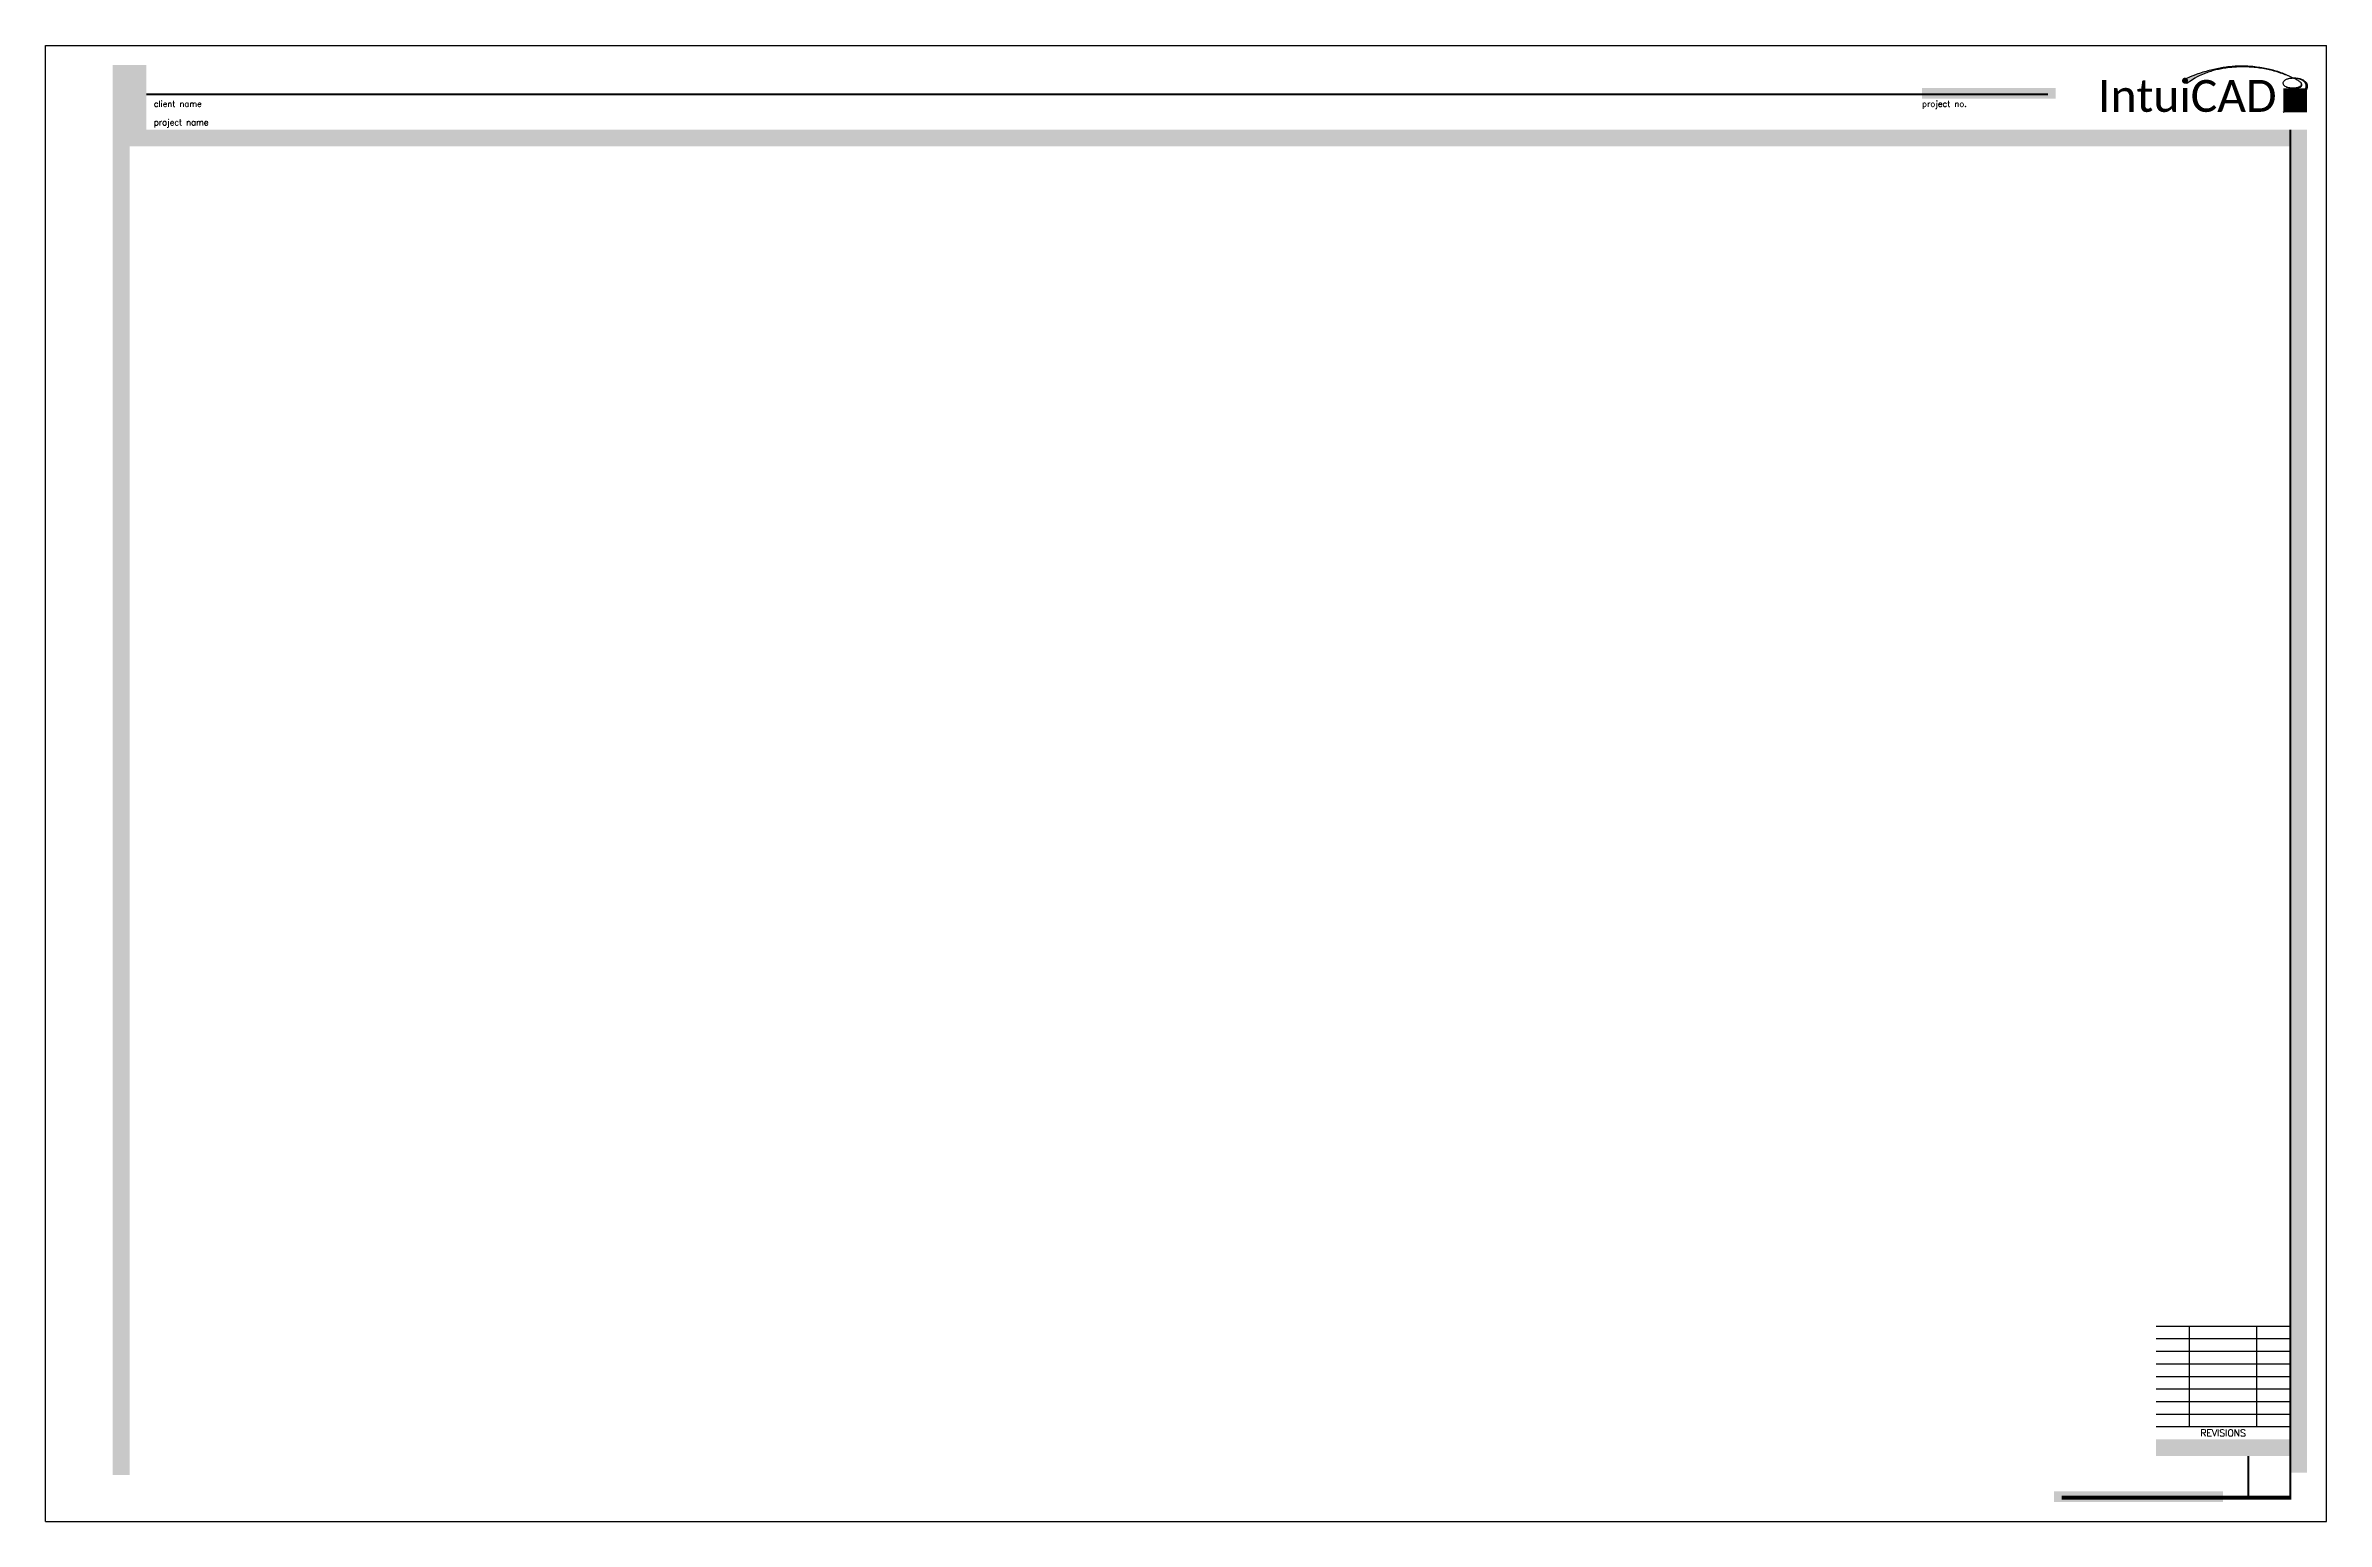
# Model space of a CAD drawing. Header units: inches. Extents: x -0.2 to 33.8, y -0.9 to 21.1.
import ezdxf
from ezdxf.enums import TextEntityAlignment as Align

# ---------------------------------------------------------------- set-up
doc = ezdxf.new("R2010")
doc.units = ezdxf.units.IN
doc.header["$MEASUREMENT"] = 0
doc.styles.add('Calibri', font='CALIBRI.TTF')
doc.styles.get("Standard").update_dxf_attribs({"font": 'SIMPLEX.SHX'})

# ---------------------------------------------------------------- blocks, each defined once
blk = doc.blocks.new('*U1')
for points in [[(-0.09257166991550825, 0.2744592406077828), (-0.07362828717787495, 0.2862810298870979), (-0.05649491183353372, 0.2960435848072454), (-0.04094859119698746, 0.3040780748899046), (-0.0267663725827022, 0.3107156696566769), (-0.0137253033052257, 0.3162875386292381), (-0.001602430678993794, 0.3211248513291993), (0.009808986043091328, 0.3255101506817617), (0.02065083985480787, 0.3295314732261438), (0.03104881181136643, 0.3332282289049919), (0.04112858296830268, 0.33663982766112), (0.05101583438078239, 0.3398056794371946), (0.06083624710429147, 0.3427651941760033), (0.07071550219418887, 0.345557781820248), (0.08077928070563145, 0.3482228523126238), (0.09112726089960133, 0.3507921085357371), (0.1017551098574999, 0.3532664251312108), (0.1126324918667377, 0.3556389696806503), (0.1237290712142799, 0.3579029097655679), (0.1350145121871243, 0.3600514129674366), (0.146458479072432, 0.3620776468678386), (0.1580306361572769, 0.3639747790482799), (0.1697006477287838, 0.3657359770902717), (0.1814430632437311, 0.3673552089278047), (0.1932519728385521, 0.3688296439048235), (0.2051263518191885, 0.3701572517176759), (0.217065175491702, 0.3713360020627627), (0.2290674191621572, 0.3723638646364256), (0.2411320581365849, 0.373238809135084), (0.2532580677211996, 0.3739588052550857), (0.2654444232218586, 0.3745218226928309), (0.2776921801281192, 0.3749254028562259), (0.2900107146632763, 0.3751653739993426), (0.3024114832339287, 0.3752371360877866), (0.3149059422468398, 0.3751360890871656), (0.3275055481085373, 0.3748576329630833), (0.3402217572257685, 0.3743971676811526), (0.3530660260053332, 0.3737500932069686), (0.3660498108537263, 0.3729118095061521), (0.3791760702903036, 0.3718792041726475), (0.3924137712860146, 0.3706551153137347), (0.4057233829239669, 0.3692438686650545), (0.4190653742873548, 0.3676497899622904), (0.4324002144599973, 0.3658772049409968), (0.4456883725249675, 0.3639304393368716), (0.4588903175655658, 0.3618138188855458), (0.47196651866535, 0.3595316693226236), (0.4848884874114893, 0.3570866059214195), (0.4976719054062327, 0.3544744021058488), (0.5103434967559691, 0.351689120837448), (0.5229299855671089, 0.3487248250777473), (0.5354580959458867, 0.3455755777883338), (0.5479545519983505, 0.3422354419307956), (0.560446077831061, 0.338698480466598), (0.5729593975500623, 0.3349587563573984), (0.5855086289713564, 0.3310150156456571), (0.5980574647479281, 0.3268847366980179), (0.6105569912428078, 0.3225900809620406), (0.6229582948187292, 0.3181532098852164), (0.6352124618384632, 0.3135962849151932), (0.6472705786645744, 0.308941467499583), (0.6590837316601369, 0.3042109190858042), (0.6706030071876131, 0.2994268011215668), (0.6817733560018376, 0.2946137280219991), (0.692515186424803, 0.289806126072687), (0.7011975274805923, 0.2857608367724866), (0.7015368407384212, 0.2857692370773943), (0.7017117840701587, 0.2857686693683039), (0.6928283228989472, 0.2900534278244615), (0.6822706051251713, 0.295006434044577), (0.6713452566078014, 0.3000129978666513), (0.6601369402203853, 0.3050414785300806), (0.6486912682448877, 0.3100537112721469), (0.6370440903147442, 0.3150099003295574), (0.6252312560636991, 0.3198702499390551), (0.6132886151256814, 0.3245949643372397), (0.6012520171342316, 0.3291442477609348), (0.5891573117232293, 0.3334783044468228), (0.5770403485264227, 0.3375573386315596), (0.5649248629659614, 0.3413530392189674), (0.5527861336181977, 0.3448830337810076), (0.5405873248479872, 0.3481764345566667), (0.5282916010202535, 0.3512623537849358), (0.5158621264996094, 0.3541699037048529), (0.5032620656511885, 0.3569281965553781), (0.4904545828398265, 0.3595663445755006), (0.477402842430125, 0.3621134600043279), (0.464086367159097, 0.3645896487073657), (0.4505501132517115, 0.3669789910568557), (0.4368553953049342, 0.3692565610514498), (0.4230635279159466, 0.3713974326899274), (0.4092358256816834, 0.3733766799710754), (0.3954336031990305, 0.3751693768936075), (0.3817181750652182, 0.3767505974562964), (0.368150855877302, 0.3780954156578646), (0.3547813079493999, 0.3791853506194149), (0.3416125844656667, 0.3800277019513567), (0.3286360863269807, 0.3806362143864748), (0.3158432144348332, 0.3810246326574998), (0.3032253696902428, 0.3812067014972031), (0.2907739529945604, 0.3811961656383414), (0.2784803652489122, 0.3810067698136699), (0.2663360073544024, 0.3806522587559451), (0.2543289806289516, 0.3801445369167), (0.2424341880564828, 0.3794881476225429), (0.2306232330376027, 0.3786857939188613), (0.2188677189726588, 0.3777401788510293), (0.207139249262292, 0.3766540054644443), (0.1954094273072188, 0.3754299768044635), (0.1836498565077435, 0.3740707959165102), (0.1718321402643556, 0.372579165845929), (0.1599349879976107, 0.3709565835137214), (0.147965533207136, 0.3691997213432217), (0.1359380154122373, 0.3673040456333254), (0.1238666741325468, 0.3652650226830296), (0.1117657488874287, 0.36307811879123), (0.09964947919643763, 0.3607388002568515), (0.08753210457904015, 0.3582425333788652), (0.07542786455463946, 0.3555847844561599), (0.06334281255120688, 0.3527614970293236), (0.05125025763115476, 0.3497705236056783), (0.03911532276516161, 0.3466101939340769), (0.02690313092411023, 0.3432788377634672), (0.0145788050787462, 0.3397747848427377), (0.002107468199909257, 0.3360963649207864), (-0.01054575674162705, 0.3322419077465888), (-0.02341574677497682, 0.3282097430690429), (-0.03658363390940467, 0.3239696805257655), (-0.05031557007451182, 0.3193774493092745), (-0.06492396217977381, 0.3142602585008616), (-0.0807212171347883, 0.3084453171817119), (-0.0980197418490788, 0.3017598344331329), (-0.1171319432321355, 0.2940310193363649), (-0.1383702281936053, 0.2850860809726488), (-0.1620470036429528, 0.2747522284232069), (-0.1367802683126554, 0.2433132808851095), (-0.1135480127319334, 0.2602470474476677)], [(0.7637003142348578, 0.2264638518065469), (0.764654977692052, 0.2291973589035301), (0.7651237747144936, 0.2319941280491689), (0.7651638486975917, 0.2348304144370479), (0.7648323430367486, 0.2376824732607261), (0.7641619986209492, 0.2405361754793063), (0.7630879463134851, 0.2434158551138834), (0.7615209144712268, 0.2463554619510724), (0.7593716314510469, 0.2493889457774952), (0.7591409425319765, 0.2496474815884442), (0.7612681762373309, 0.2465746511124687), (0.7626512146453212, 0.2437946139847567), (0.763468484907147, 0.2411376305381543), (0.7637971272307241, 0.2385802720657804), (0.7636979626640353, 0.2361028622256764), (0.763166535615401, 0.2337007341355664), (0.7621820713332196, 0.2313729732780825), (0.7607237950659026, 0.2291186651358643), (0.7587709320618404, 0.2269368951915336), (0.7563027075694438, 0.2248267489277325), (0.7532983468371218, 0.2227873118270995), (0.7497370751132567, 0.2208176693722468), (0.7456046104213075, 0.2189229684902001), (0.7409126418849176, 0.2171326018854494), (0.7356793514028005, 0.2154820237068922), (0.7299229208736079, 0.2140066881033817), (0.7236615321960419, 0.2127420492238157), (0.7169133672687878, 0.2117235612170552), (0.7096966079905914, 0.2109866782319907), (0.7020294362601122, 0.2105668544174968), (0.6939541334448008, 0.2104947983514238), (0.6856093787872864, 0.2107822363275265), (0.6771579509989928, 0.2114361490685344), (0.6687626287913276, 0.2124635172971816), (0.6605861908757032, 0.2138713217361943), (0.6527914159635141, 0.2156665431082914), (0.6455410827661759, 0.2178561621362265), (0.6389979699951068, 0.2204471595427169), (0.6332973824293276, 0.2234342592672807), (0.6284647291184392, 0.226763158116654), (0.624497945179663, 0.2303672961143333), (0.6212630932593207, 0.2343421529072014), (0.621395239456855, 0.2341064715190448), (0.6244984798019934, 0.2302234645424441), (0.6284656529458351, 0.2265146171604213), (0.6332988494329937, 0.2230395854340124), (0.639000159808175, 0.2198580254242435), (0.6455462054815652, 0.2170201855059677), (0.65281173132581, 0.2145386833092422), (0.6606460130790995, 0.2124167287779466), (0.6688983264796625, 0.2106575318559551), (0.6774179472656333, 0.2092643024871554), (0.6860541511753119, 0.2082402506154066), (0.6946562139467966, 0.2075885861845936), (0.7030734113183864, 0.2073125191385881), (0.7111710565354264, 0.2074106239879603), (0.7188786128719366, 0.207862933510027), (0.7261415811092197, 0.2086448450488003), (0.7329054620284766, 0.2097317559482832), (0.7391157564110015, 0.2110990635524974), (0.744717965037987, 0.2127221652054443), (0.7496575886907212, 0.2145764582511429), (0.7538801281504163, 0.2166373400335928), (0.7573496913006822, 0.2188803508717339), (0.7601048144345831, 0.2212816029842299), (0.7622026409475008, 0.2238173515646356)]]:
    blk.add_hatch(color=7).paths.add_polyline_path(points)
h = blk.add_hatch(color=7)
h.paths.add_polyline_path([(0.8099431024236102, 0.227983837890724), (0.8088810167331416, 0.2343884877429645), (0.8067744723771685, 0.2405055730473942), (0.8037280239735481, 0.2463049120876628), (0.7998462261401348, 0.2517563231474151), (0.7952336334947786, 0.2568296245102988), (0.7899948006553476, 0.2614946344599465), (0.7842342822396856, 0.2657211712800165), (0.7780566328656612, 0.2694790532541453), (0.7715626076608225, 0.2727490535380805), (0.764837763791527, 0.2755557647759208), (0.7579638589338696, 0.277934734483881), (0.7510226507639098, 0.2799215101781589), (0.7440958969576964, 0.2815516393749642), (0.7372653551913243, 0.2828606695905007), (0.7306127831408747, 0.28388414834097), (0.7242199384823765, 0.2846576231425821), (0.718147576602081, 0.2852136228223634), (0.7123724437267144, 0.2855726014506517), (0.706850283793187, 0.2857519944086082), (0.7017117840701604, 0.2857686693683028), (0.7018438542455009, 0.2857049679810058), (0.7066915358550562, 0.2856370881274166), (0.7120981272895947, 0.2853740433967529), (0.7177119722598039, 0.2848983199867745), (0.7235697069277408, 0.2841869670148207), (0.7296881810556793, 0.2832176097410894), (0.736005098806738, 0.2819701779971762), (0.7424383779442311, 0.2804251777575375), (0.7489059362315046, 0.278563114996623), (0.7553256914318555, 0.2763644956888933), (0.7616155613086258, 0.2738098258087949), (0.7676934636251379, 0.270879611330783), (0.773477316144693, 0.2675543582293156), (0.778887139796344, 0.2638211404081636), (0.78385136817192, 0.2596933034884283), (0.7883005380289402, 0.2551907610205302), (0.7921651861249576, 0.2503334265548949), (0.7953758492174955, 0.2451412136419446), (0.7978630640641012, 0.239634035832097), (0.7995573674223061, 0.2338318066757805), (0.8003892960496454, 0.2277544397234152), (0.8003195851537287, 0.2214293399133487), (0.7994297637424485, 0.2149138777356503), (0.7978315592737705, 0.2082729150683196), (0.7970675288558519, 0.2059400887983065), (0.80637143213231, 0.2059400887983063), (0.8069596924357311, 0.207527668932159), (0.80885423670322, 0.214486304955344), (0.8098984945015452, 0.2213285219004253)])
h.paths.add_polyline_path([(0.8043642251061868, 0.2005230957075508), (0.80637143213231, 0.2059400887983065), (0.7970675288558523, 0.2059400887983065), (0.7956366992056615, 0.201571313789356), (0.7929569109960842, 0.1948739357767555), (0.7899039221030143, 0.1882456429085206), (0.7865894599844104, 0.1817512970626505), (0.7831252520982243, 0.1754557601171303), (0.7796035922293864, 0.1694088460218166), (0.7760390394705255, 0.163600177014033), (0.7724267192412692, 0.1580043274029979), (0.7687617569611512, 0.1525958714978231), (0.7650392780498084, 0.1473493836077377), (0.7612544079268414, 0.1422394380419365), (0.7574022720118269, 0.1372406091095799), (0.7534779957243197, 0.1323274711198363), (0.7494703367068808, 0.1274726532020116), (0.7453425814936573, 0.1226410037658141), (0.7410516488417228, 0.1177954260410541), (0.736554457508178, 0.112898823257565), (0.731807926250093, 0.1079140986451512), (0.726768973824565, 0.1028041554336476), (0.721394518988686, 0.09753189685286734), (0.7156414804994734, 0.09206022613258402), (0.7094046563550328, 0.08631646774851642), (0.7023303615171331, 0.08008563115966516), (0.6940027901885034, 0.07311714707088046), (0.6840061365719144, 0.06516044618704009), (0.6719245948701006, 0.05596495921300182), (0.6573423592858002, 0.04528011685362465), (0.6398436240217468, 0.03285534981376803), (0.6190125832807226, 0.01844008879830761), (0.640546081738811, 0.03233937682274279), (0.6585072167921561, 0.04433782158417243), (0.6733627622549562, 0.05467605773565221), (0.6855794919414097, 0.06359471993025134), (0.695624179665726, 0.07133444282103651), (0.7039635992421279, 0.07813586106108628), (0.7110645244847703, 0.0842396093034341), (0.7173937292078986, 0.08988632220117387), (0.7233435361766319, 0.09528229562912793), (0.729008463959688, 0.1004964703490836), (0.7344085800766732, 0.1055634483445482), (0.7395639520472393, 0.1105178315990729), (0.74449464739104, 0.1153942220962143), (0.7492207336276745, 0.1202272218194924), (0.7537622782768044, 0.1250514327524441), (0.758139348858018, 0.1299014568786008), (0.7623726328986226, 0.1348112553718892), (0.76648529795615, 0.1398122261675365), (0.770501131595856, 0.1449351263912582), (0.7744439213829711, 0.1502107131686874), (0.7783374548826508, 0.1556697436254508), (0.7822055196601442, 0.1613429748872153), (0.786071903280659, 0.1672611640796122), (0.7899603933093912, 0.1734550683283016), (0.7938659188161782, 0.1799385715918895), (0.7976679748893091, 0.1866580651607326), (0.8012171981216777, 0.193543067158183)])
at = {"color": 7}
blk.add_line((-0.1367802683126559, 0.2433132808851095), (-0.1620470036429532, 0.274752228423206), dxfattribs=at)
for points in [[(0.6190125832807195, 0.0184400887983065), (0.6405460817388132, 0.03233937682274679), (0.6585072167921565, 0.04433782158417321), (0.673362762254954, 0.05467605773565265), (0.6855794919414097, 0.06359471993025223), (0.6956241796657286, 0.07133444282103851), (0.7039635992421168, 0.07813586106107873), (0.7110645244847774, 0.08423960930343966), (0.7173937292079159, 0.08988632220118764), (0.7233435361766422, 0.09528229562913548), (0.7290084639596844, 0.1004964703490752), (0.7344085800766759, 0.1055634483445431), (0.7395639520472496, 0.1105178315990771), (0.7444946473910391, 0.1153942220962134), (0.7492207336276776, 0.1202272218194897), (0.7537622782767986, 0.1250514327524428), (0.758139348858034, 0.1299014568786097), (0.762372632898615, 0.1348112553718792), (0.7664852979561557, 0.1398122261675485), (0.770501131595868, 0.1449351263912668), (0.7744439213829627, 0.1502107131686825), (0.7783374548826508, 0.1556697436254448), (0.7822055196601442, 0.1613429748872026), (0.7860719032806532, 0.1672611640796051), (0.7899603933093903, 0.1734550683283007), (0.7938659188161808, 0.1799385715918851), (0.79766797488931, 0.1866580651607375), (0.8012171981216786, 0.1935430671581837), (0.8043642251061859, 0.2005230957075497), (0.8069596924357328, 0.207527668932161), (0.8088542367032191, 0.2144863049553438), (0.8098984945015447, 0.2213285219004237), (0.8099431024236107, 0.2279838378907264), (0.808881016733142, 0.2343884877429641), (0.8067744723771689, 0.2405055730473953), (0.8037280239735473, 0.2463049120876646), (0.7998462261401326, 0.2517563231474169), (0.7952336334947804, 0.2568296245102968), (0.7899948006553471, 0.2614946344599487), (0.7842342822396878, 0.265721171280018), (0.7780566328656581, 0.2694790532541489), (0.7715626076608167, 0.2727490535380799), (0.7648377637915301, 0.2755557647759221), (0.7579638589338692, 0.2779347344838805), (0.7510226507639032, 0.2799215101781598), (0.7440958969577013, 0.2815516393749646), (0.7372653551913336, 0.2828606695905), (0.7306127831408699, 0.2838841483409709), (0.7242199384823801, 0.2846576231425817), (0.7181475766020725, 0.2852136228223634), (0.7123724437267113, 0.2855726014506517), (0.7068502837931981, 0.285751994408608), (0.7015368407384367, 0.2857692370773937), (0.6963878584993296, 0.2856417648381708), (0.6913590810127795, 0.2853870130721006), (0.6864062522156887, 0.2850224171603448), (0.6814851160449603, 0.2845654124840649), (0.6765611315338275, 0.2840252227818367), (0.6716386181008446, 0.2833782252218928), (0.6667316102608983, 0.2825925853298796), (0.6618541425288736, 0.2816364686314443), (0.6570202494196554, 0.2804780406522334), (0.6522439654481308, 0.2790854669178933), (0.6475393251291842, 0.277426912954071), (0.642920362977701, 0.2754705442864132), (0.6384144779101099, 0.273194114029367), (0.6341025264490044, 0.2706137256525822), (0.6300787295185214, 0.2677550702145093), (0.6264373080427973, 0.2646438387735979), (0.6232724829459687, 0.2613057223882989), (0.6206784751521722, 0.2577664121170617), (0.6187495055855444, 0.2540515990183374), (0.6175797951702214, 0.2501869741505758), (0.6172482097670923, 0.2462038894059908), (0.6177721949840552, 0.2421563400118523), (0.6191538413657597, 0.2381039820291928), (0.6213952394568555, 0.234106471519046), (0.6244984798019938, 0.2302234645424448), (0.6284656529458245, 0.2265146171604229), (0.6332988494329964, 0.2230395854340128), (0.6390001598081613, 0.2198580254242481), (0.6455462054815603, 0.217020185505969), (0.6528117313258043, 0.2145386833092442), (0.6606460130790969, 0.2124167287779499), (0.6688983264796403, 0.2106575318559616), (0.6774179472656378, 0.2092643024871557), (0.6860541511752923, 0.2082402506154075), (0.6946562139468068, 0.2075885861845932), (0.7030734113183837, 0.2073125191385887), (0.7111710565353998, 0.2074106239879592), (0.7188786128719254, 0.207862933510025), (0.7261415811092041, 0.2086448450487968), (0.7329054620284788, 0.2097317559482843), (0.7391157564109939, 0.2110990635524976), (0.7447179650379924, 0.212722165205447), (0.7496575886907185, 0.214576458251142), (0.7538801281504154, 0.216637340033593), (0.7573496913006875, 0.2188803508717381), (0.7601048144345804, 0.2212816029842268), (0.7622026409475012, 0.2238173515646369), (0.7637003142348561, 0.2264638518065463), (0.7646549776920516, 0.2291973589035323), (0.7651237747144949, 0.2319941280491731), (0.7651638486975917, 0.2348304144370461), (0.7648323430367491, 0.2376824732607292), (0.7641619986209506, 0.2405361754793061), (0.7630879463134873, 0.2434158551138845), (0.7615209144712282, 0.2463554619510777), (0.759371631451042, 0.2493889457774998), (0.7565508256097969, 0.2525502563797641), (0.7529692253043617, 0.2558733435444842), (0.7485375588916053, 0.2593921570582738), (0.7431665547283958, 0.2631406467077466), (0.7367975573656974, 0.2671421023550729), (0.7294943761308598, 0.2713771741646478), (0.721351436545327, 0.275815852376424), (0.7124631641305427, 0.2804281272303539), (0.7029239844079523, 0.2851839889663894), (0.692828322899001, 0.2900534278244831), (0.6822706051251318, 0.2950064340445868), (0.6713452566077894, 0.3000129978666533), (0.6601369402204683, 0.3050414785300941), (0.648691268244857, 0.3100537112721613), (0.6370440903146927, 0.3150099003295661), (0.6252312560637133, 0.3198702499390205), (0.6132886151256566, 0.3245949643372354), (0.60125201713426, 0.329144247760923), (0.5891573117232612, 0.3334783044467944), (0.5770403485263987, 0.3375573386315611), (0.5649248629659273, 0.3413530392189836), (0.5527861336181742, 0.3448830337810178), (0.5405873248479841, 0.3481764345566678), (0.5282916010202025, 0.3512623537849386), (0.5158621264996733, 0.3541699037048343), (0.5032620656512422, 0.3569281965553597), (0.4904545828397536, 0.3595663445755191), (0.477402842430053, 0.3621134600043174), (0.464086367159014, 0.3645896487073832), (0.4505501132516293, 0.3669789910568422), (0.4368553953049205, 0.3692565610514447), (0.4230635279159097, 0.3713974326899405), (0.4092358256816185, 0.37337667997108), (0.3954336031990687, 0.3751693768936133), (0.3817181750652822, 0.3767505974562904), (0.3681508558772811, 0.3780954156578611), (0.3547813079494505, 0.3791853506194105), (0.3416125844656316, 0.3800277019513618), (0.3286360863270287, 0.3806362143864723), (0.315843214434847, 0.3810246326575006), (0.3032253696902908, 0.3812067014972043), (0.2907739529945644, 0.3811961656383411), (0.2784803652488735, 0.3810067698136688), (0.2663360073544224, 0.3806522587559453), (0.2543289806289707, 0.3801445369166998), (0.2424341880565001, 0.3794881476225436), (0.2306232330375485, 0.3786857939188599), (0.2188677189726521, 0.3777401788510322), (0.2071392492623488, 0.3766540054644427), (0.1954094273071753, 0.3754299768044751), (0.1836498565076684, 0.3740707959165119), (0.1718321402643656, 0.3725791658459363), (0.1599349879976258, 0.3709565835137225), (0.1479655332070963, 0.3691997213432121), (0.1359380154122455, 0.3673040456333376), (0.1238666741325426, 0.3652650226830321), (0.1117657488874569, 0.3630781187912275), (0.09964947919645717, 0.360738800256857), (0.08753210457901195, 0.3582425333788537), (0.07542786455459083, 0.3555847844561497), (0.06334281255121821, 0.3527614970293418), (0.05125025763114388, 0.3497705236056812), (0.03911532276517293, 0.3466101939340827), (0.0269031309241109, 0.3432788377634612), (0.01457880507876308, 0.3397747848427322), (0.002107468199934792, 0.3360963649208102), (-0.01054575674156866, 0.3322419077466101), (-0.02341574677494196, 0.3282097430690472), (-0.03658363390943886, 0.3239696805257586), (-0.05031557007455045, 0.319377449309272), (-0.06492396217982732, 0.3142602585008381), (-0.08072121713481983, 0.3084453171817063), (-0.09801974184907813, 0.3017598344331269), (-0.1171319432321533, 0.2940310193363505), (-0.1383702281935949, 0.2850860809726268), (-0.1620470036429539, 0.274752228423206)], [(0.6190125832807195, 0.0184400887983065), (0.639843624021757, 0.03285534981377103), (0.6573423592857989, 0.04528011685362321), (0.6719245948701001, 0.05596495921300071), (0.684006136571918, 0.0651604461870412), (0.6940027901885087, 0.07311714707088246), (0.7023303615171282, 0.08008563115966205), (0.7094046563550328, 0.08631646774851776), (0.7156414804994774, 0.09206022613258735), (0.7213945189886638, 0.09753189685284913), (0.726768973824565, 0.102804155433645), (0.731807926250097, 0.1079140986451566), (0.7365544575081776, 0.1128988232575663), (0.7410516488417228, 0.1177954260410565), (0.7453425814936502, 0.1226410037658092), (0.7494703367068763, 0.1274726532020065), (0.7534779957243184, 0.132327471119831), (0.7574022720118082, 0.1372406091095704), (0.7612544079268387, 0.1422394380419369), (0.7650392780498178, 0.1473493836077486), (0.7687617569611535, 0.1525958714978237), (0.7724267192412541, 0.1580043274029796), (0.7760390394705278, 0.163600177014035), (0.7796035922293824, 0.1694088460218075), (0.7831252520982256, 0.1754557601171152), (0.7865894599844033, 0.18175129706264), (0.7899039221030125, 0.1882456429085206), (0.7929569109960873, 0.1948739357767593), (0.7956366992056619, 0.2015713137893587), (0.7978315592737709, 0.2082729150683211), (0.799429763742448, 0.214913877735649), (0.8003195851537283, 0.2214293399133449), (0.8003892960496454, 0.2277544397234113), (0.7995573674223057, 0.2338318066757796), (0.7978630640641008, 0.2396340358320985), (0.7953758492174955, 0.2451412136419451), (0.7921651861249531, 0.2503334265548975), (0.7883005380289384, 0.2551907610205328), (0.7838513681719143, 0.259693303488429), (0.7788871397963458, 0.2638211404081632), (0.7734773161446961, 0.2675543582293129), (0.7676934636251317, 0.2708796113307843), (0.7616155613086267, 0.2738098258087955), (0.7553256914318581, 0.2763644956888935), (0.7489059362315019, 0.278563114996625), (0.7424383779442351, 0.2804251777575368), (0.736005098806734, 0.2819701779971757), (0.7296881810556753, 0.2832176097410883), (0.7235697069277359, 0.2841869670148216), (0.7177119722598008, 0.2848983199867743), (0.7120981272895955, 0.2853740433967529), (0.7066915358550526, 0.2856370881274166), (0.7014555617941066, 0.2857104050614236), (0.6963535689446904, 0.2856169450814334), (0.6913489211447384, 0.2853796590701043), (0.6864049822321837, 0.2850214979100951), (0.6814851160449603, 0.2845654124840649), (0.6765611315338275, 0.2840252227818367), (0.6716386181008446, 0.2833782252218928), (0.6667316102608983, 0.2825925853298796), (0.6618541425288736, 0.2816364686314443), (0.6570202494196554, 0.2804780406522334), (0.6522439654481308, 0.2790854669178933), (0.6475393251291842, 0.277426912954071), (0.642920362977701, 0.2754705442864132), (0.6384144779101099, 0.273194114029367), (0.6341025264490044, 0.2706137256525822), (0.6300787295185214, 0.2677550702145093), (0.6264373080427973, 0.2646438387735979), (0.6232724829459687, 0.2613057223882989), (0.6206784751521722, 0.2577664121170617), (0.6187495055855444, 0.2540515990183374), (0.6175797951702214, 0.2501869741505758), (0.6172482054901135, 0.246205040058566), (0.6177721607682259, 0.2421655452324531), (0.6191537258873364, 0.2381350496487211), (0.6213949657302226, 0.2341801132838541), (0.6244979451796638, 0.2303672961143359), (0.6284647291184374, 0.2267631581166503), (0.6332973824293219, 0.2234342592672816), (0.6389979699950962, 0.2204471595427133), (0.6455410827661728, 0.2178561621362276), (0.6527914159635092, 0.2156665431082965), (0.6605861908756957, 0.2138713217361905), (0.6687626287913245, 0.21246351729718), (0.6771579509989879, 0.2114361490685353), (0.6856093787872767, 0.2107822363275262), (0.6939541334447826, 0.2104947983514232), (0.7020294362600975, 0.2105668544174966), (0.7096966079905994, 0.210986678231992), (0.7169133672688105, 0.2117235612170563), (0.7236615321960392, 0.2127420492238121), (0.7299229208735941, 0.2140066881033815), (0.7356793514027845, 0.2154820237068873), (0.740912641884918, 0.2171326018854518), (0.7456046104213035, 0.218922968490197), (0.7497370751132505, 0.2208176693722457), (0.7532983468371147, 0.2227873118270944), (0.7563027075694461, 0.2248267489277358), (0.7587709320618422, 0.2269368951915365), (0.7607237950659013, 0.2291186651358641), (0.7621820713332214, 0.2313729732780847), (0.7631665356153997, 0.2337007341355657), (0.7636979626640349, 0.236102862225674), (0.7637971272307237, 0.2385802720657761), (0.7634684849071484, 0.2411376305381558), (0.7626512146453203, 0.2437946139847635), (0.7612681762373349, 0.2465746511124662), (0.7592422294752886, 0.2495011706281305), (0.7564962341512756, 0.252597601238624), (0.7529530500573923, 0.255887371650813), (0.7485355369857337, 0.259393910571565), (0.7431665547283958, 0.2631406467077466), (0.736796107659799, 0.2671409574395549), (0.72948277848367, 0.2713680148405062), (0.7213122944860603, 0.2757849396574461), (0.7123703829530218, 0.2803548526372206), (0.7027427711706072, 0.2850408745266761), (0.6925151864248683, 0.2898061260726583), (0.6817733560018563, 0.2946137280220136), (0.6706030071876233, 0.2994268011215875), (0.6590837316600858, 0.3042109190858233), (0.6472705786646117, 0.3089414674995539), (0.6352124618384339, 0.3135962849152085), (0.6229582948187861, 0.3181532098852173), (0.6105569912428997, 0.3225900809620095), (0.5980574647480085, 0.3268847366980152), (0.5855086289713439, 0.3310150156456639), (0.57295939755014, 0.3349587563573853), (0.5604460778310428, 0.3386984804666116), (0.5479545519983599, 0.3422354419307851), (0.5354580959458125, 0.3455755777883509), (0.5229299855671222, 0.3487248250777533), (0.5103434967560104, 0.3516891208374375), (0.4976719054061981, 0.3544744021058486), (0.484888487411408, 0.3570866059214306), (0.4719665186653602, 0.3595316693226289), (0.458890317565596, 0.3618138188855413), (0.445688372524932, 0.3639304393368781), (0.4324002144600049, 0.3658772049410022), (0.4190653742874494, 0.3676497899622775), (0.405723382923903, 0.369243868665067), (0.392413771286, 0.3706551153137341), (0.3791760702903778, 0.371879204172642), (0.3660498108536713, 0.3729118095061543), (0.353066026005299, 0.3737500932069724), (0.3402217572258089, 0.3743971676811515), (0.3275055481085293, 0.3748576329630848), (0.3149059422467905, 0.3751360890871658), (0.3024114832339212, 0.3752371360877877), (0.2900107146632506, 0.3751653739993437), (0.2776921801281086, 0.3749254028562274), (0.2654444232218248, 0.374521822692832), (0.2532580677211632, 0.3739588052550886), (0.2411320581366289, 0.3732388091350807), (0.2290674191621626, 0.3723638646364293), (0.2170651754917038, 0.3713360020627559), (0.2051263518191929, 0.370157251717681), (0.1932519728385701, 0.3688296439048264), (0.1814430632437757, 0.3673552089278127), (0.1697006477287498, 0.3657359770902615), (0.1580306361572622, 0.3639747790482695), (0.1464584790723996, 0.3620776468678368), (0.1350145121870786, 0.3600514129674393), (0.1237290712142157, 0.3579029097655526), (0.1126324918667275, 0.3556389696806526), (0.1017551098575301, 0.353266425131215), (0.09112726089954049, 0.350792108535716), (0.08077928070567453, 0.3482228523126309), (0.0707155021941378, 0.3455577818202353), (0.06083624710429014, 0.3427651941760013), (0.05101583438078039, 0.3398056794372006), (0.04112858296825739, 0.3366398276611058), (0.03104881181136954, 0.3332282289049879), (0.02065083985476546, 0.3295314732261192), (0.009808986043094658, 0.325510150681771), (-0.001602430678994904, 0.3211248513292155), (-0.01372530330521349, 0.3162875386292388), (-0.02676637258270598, 0.3107156696566824), (-0.0409485911969768, 0.3040780748899024), (-0.05649491183353017, 0.2960435848072549), (-0.07362828717787073, 0.2862810298870959), (-0.09257166991550225, 0.2744592406077813), (-0.1135480127319292, 0.260247047447667), (-0.1367802683126563, 0.2433132808851093)]]:
    blk.add_lwpolyline(points, dxfattribs=at)
at = {"color": 1}
blk.add_solid([(0.6190125832807195, 0.0184400887983065), (0.6190125832807195, 0.2059400887983065), (0.8065125832807195, 0.0184400887983065), (0.8065125832807195, 0.2059400887983065)], dxfattribs=at)
at = {"color": 7, "style": 'Calibri'}
blk.add_text('IntuiCAD', height=0.25, dxfattribs=at).set_placement((-0.1333912628731267, 0.02209393495215273), align=Align.CENTER)

msp = doc.modelspace()

# ---------------------------------------------------------------- linework, layer by layer
for p, q in [((31.25936011214313, 1.967671731292424), (33.2593677283395, 1.967671731292424)), ((31.25936011214313, 1.780171731292424), (33.2593677283395, 1.780171731292424)), ((31.75935249597398, 0.4676717312924237), (31.75934467166587, 1.967674339350861)), ((32.75937534450865, 0.4676717312924237), (32.75938316881675, 1.967674339350861)), ((31.25936011214313, 1.592671731292424), (33.2593677283395, 1.592671731292424)), ((31.25936011214313, 1.405171731292424), (33.2593677283395, 1.405171731292424)), ((31.25936011214313, 1.217671731292424), (33.2593677283395, 1.217671731292424)), ((31.25936011214313, 1.030171731292424), (33.2593677283395, 1.030171731292424)), ((31.25936011214313, 0.8426717312924237), (33.2593677283395, 0.8426717312924237)), ((31.25936011214313, 0.6551717312924237), (33.2593677283395, 0.6551717312924237)), ((33.2593677283395, 0.4676717312924237), (31.25936011214313, 0.4676717312924237))]:
    msp.add_line(p, q)
at = {"const_width": 0.03125}
for points in [[(29.64628714561637, 20.3309421907304), (1.297911705263374, 20.33094219073029)], [(32.6343677283395, 0.03047124165110349), (32.6343677283395, -0.5901592138333631)]]:
    msp.add_lwpolyline(points, dxfattribs=at)
msp.add_lwpolyline([(29.85323732117698, -0.5901369863821591, 0.0625, 0.0625, 0), (33.2593677283395, -0.5901666229837621, 0.03125, 0.03125, 0), (33.259368488981, 19.8054621269332, 0.03125, 0.03125, 0)], format="xyseb")
at = {"color": 1}
for points in [[(0.7978696162944209, 20.76841219073029), (1.297869616294421, 20.76841219073029), (0.7978696162944209, 19.80546212693309), (1.297869616294421, 19.80546212038332)], [(27.77128714561637, 20.4246821907304), (27.77128714561637, 20.26496219073041), (29.76016714561637, 20.4246821907304), (29.76016714561637, 20.26496219073041)], [(0.7978696162944209, 19.80546212693309), (0.7978696162944203, -0.2508924798768918), (1.048930106503577, 19.80546212364431), (1.048930119117777, -0.2508924798768918)], [(33.51018714561637, 19.8054621269332), (33.51018638497487, -0.2159666437131518), (33.25912665540721, 19.80546212364442), (33.25912588215151, -0.2159666437131518)], [(32.2593677283395, -0.4964266229837581), (32.2593677283395, -0.6561466229837583), (29.73935732117697, -0.4964266229837581), (29.73935732117697, -0.6561466229837583)]]:
    msp.add_solid(points, dxfattribs=at)
for points in [[(1.048688277746507, 19.80576161486059), (1.048688277746507, 19.55576161486059), (33.259368488981, 19.8054621269332), (33.259368488981, 19.5554621269332)], [(31.2593677283395, 0.2807707295785709), (31.2593677283395, 0.03077072957857085), (33.2593677283395, 0.2804712416511035), (33.2593677283395, 0.03047124165110349)]]:
    msp.add_solid(points)
at = {"layer": 'Defpoints'}
for p, q in [((-0.2021303837055797, -0.9437262025395441), (-0.2021303837055797, 21.05645217287111)), ((-0.2019206340223931, 21.05627379746045), (33.7980793659776, 21.05627379746057)), ((33.79786961629441, -0.9437262025394269), (33.79786961629441, 21.05645217287123)), ((-0.2021303837055797, -0.9437262025395441), (33.79786961629441, -0.9437262025394269))]:
    msp.add_line(p, q, dxfattribs=at)

# ---------------------------------------------------------------- block references
at = {"xscale": 1.9, "yscale": 1.9, "zscale": 1.9}
msp.add_blockref('*U1', (31.977813237383, 20.02695693429524), dxfattribs=at)

# ---------------------------------------------------------------- texts
for s, p in [('client name', (1.411749616294423, 20.23371219073029)), ('project no.', (27.77128714561637, 20.23371219073041))]:
    msp.add_text(s, height=0.09).set_placement(p, align=Align.TOP_LEFT)
msp.add_text('project name', height=0.09).set_placement((1.411749616294423, 19.86796212795271))
msp.add_text('REVISIONS', height=0.1).set_placement((32.25943490665588, 0.3742212315915556), align=Align.MIDDLE)

doc.saveas('drawing.dxf')
